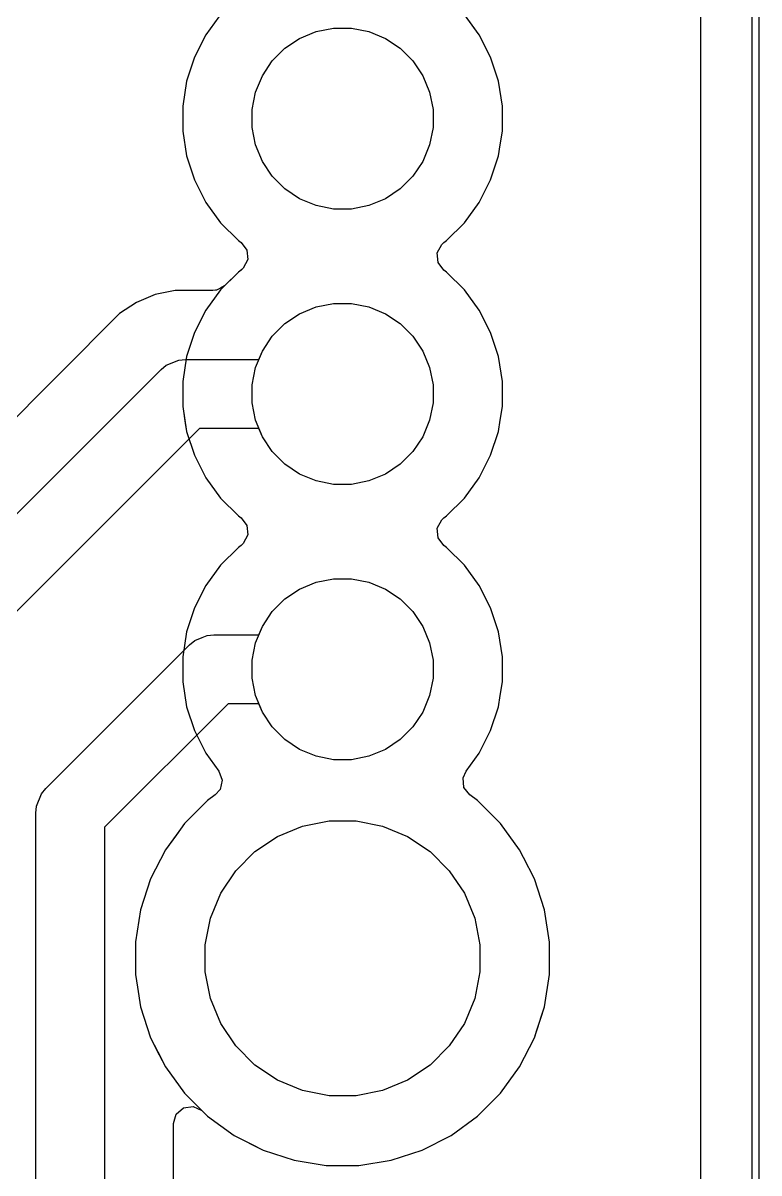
# Model space of a CAD drawing. Header units: inches. Extents: x 6.55 to 9.8, y -8.74 to -3.15.
# Drawn here: x 9.5937 to 9.8041, y -7.522 to -7.1931 of the extents above; entities that cross this region are included whole.
import ezdxf

# ---------------------------------------------------------------- set-up
doc = ezdxf.new("R2010")
doc.units = ezdxf.units.IN
doc.header["$MEASUREMENT"] = 0
doc.layers.add('Edge.Cuts', color=254, linetype='CONTINUOUS', true_color=0xd0d2cd)

msp = doc.modelspace()

# ---------------------------------------------------------------- linework, layer by layer
at = {"layer": 'Edge.Cuts', "linetype": 'CONTINUOUS'}
for p, q in [((9.80217, -8.73917), (9.80217, -3.15059)), ((9.80413, -3.14961), (9.80413, -8.74016)), ((9.78738, -3.17026), (9.78738, -8.71951)), ((9.78738, -3.17026), (9.78738, -8.71951)), ((9.78738, -3.17026), (9.78738, -8.71951)), ((9.78738, -3.17026), (9.78738, -8.71951)), ((9.64971, -7.19134), (9.64595, -7.19652)), ((9.64971, -7.19134), (9.64595, -7.19652)), ((9.64971, -7.19134), (9.64595, -7.19652)), ((9.64971, -7.19134), (9.64595, -7.19652)), ((9.72413, -7.19652), (9.72037, -7.19134)), ((9.72413, -7.19652), (9.72037, -7.19134)), ((9.72413, -7.19652), (9.72037, -7.19134)), ((9.72413, -7.19652), (9.72061, -7.19168)), ((9.67278, -7.19754), (9.67749, -7.19559)), ((9.67278, -7.19754), (9.67749, -7.19559)), ((9.67278, -7.19754), (9.67749, -7.19559)), ((9.67278, -7.19754), (9.67749, -7.19559)), ((9.67749, -7.19559), (9.68249, -7.1946)), ((9.67749, -7.19559), (9.68249, -7.1946)), ((9.67749, -7.19559), (9.68249, -7.1946)), ((9.67749, -7.19559), (9.68249, -7.1946)), ((9.68249, -7.1946), (9.68759, -7.1946)), ((9.68249, -7.1946), (9.68759, -7.1946)), ((9.68249, -7.1946), (9.68759, -7.1946)), ((9.68249, -7.1946), (9.68759, -7.1946)), ((9.68759, -7.1946), (9.69259, -7.19559)), ((9.68759, -7.1946), (9.69259, -7.19559)), ((9.68759, -7.1946), (9.69259, -7.19559)), ((9.68759, -7.1946), (9.69259, -7.19559)), ((9.69259, -7.19559), (9.6973, -7.19754)), ((9.69259, -7.19559), (9.6973, -7.19754)), ((9.69259, -7.19559), (9.6973, -7.19754)), ((9.69259, -7.19559), (9.6973, -7.19754)), ((9.64595, -7.19652), (9.64268, -7.20293)), ((9.64595, -7.19652), (9.64268, -7.20293)), ((9.64595, -7.19652), (9.64268, -7.20293)), ((9.64595, -7.19652), (9.64268, -7.20293)), ((9.66855, -7.20037), (9.67278, -7.19754)), ((9.66855, -7.20037), (9.67278, -7.19754)), ((9.66855, -7.20037), (9.67278, -7.19754)), ((9.66855, -7.20037), (9.67278, -7.19754)), ((9.6973, -7.19754), (9.70153, -7.20037)), ((9.6973, -7.19754), (9.70153, -7.20037)), ((9.6973, -7.19754), (9.70153, -7.20037)), ((9.6973, -7.19754), (9.70153, -7.20037)), ((9.7274, -7.20293), (9.72413, -7.19652)), ((9.7274, -7.20293), (9.72413, -7.19652)), ((9.7274, -7.20293), (9.72413, -7.19652)), ((9.7274, -7.20293), (9.72413, -7.19652)), ((9.66494, -7.20398), (9.66855, -7.20037)), ((9.66494, -7.20398), (9.66855, -7.20037)), ((9.66494, -7.20398), (9.66855, -7.20037)), ((9.66494, -7.20398), (9.66855, -7.20037)), ((9.70153, -7.20037), (9.70514, -7.20398)), ((9.70153, -7.20037), (9.70514, -7.20398)), ((9.70153, -7.20037), (9.70514, -7.20398)), ((9.70153, -7.20037), (9.70514, -7.20398)), ((9.64268, -7.20293), (9.64046, -7.20977)), ((9.64268, -7.20293), (9.64046, -7.20977)), ((9.64268, -7.20293), (9.64046, -7.20977)), ((9.64268, -7.20293), (9.64046, -7.20977)), ((9.66211, -7.20822), (9.66494, -7.20398)), ((9.66211, -7.20822), (9.66494, -7.20398)), ((9.66211, -7.20822), (9.66494, -7.20398)), ((9.66211, -7.20822), (9.66494, -7.20398)), ((9.70514, -7.20398), (9.70797, -7.20822)), ((9.70514, -7.20398), (9.70797, -7.20822)), ((9.70514, -7.20398), (9.70797, -7.20822)), ((9.70514, -7.20398), (9.70797, -7.20822)), ((9.72962, -7.20977), (9.7274, -7.20293)), ((9.72962, -7.20977), (9.7274, -7.20293)), ((9.72962, -7.20977), (9.7274, -7.20293)), ((9.72962, -7.20977), (9.7274, -7.20293)), ((9.66016, -7.21293), (9.66211, -7.20822)), ((9.66016, -7.21293), (9.66211, -7.20822)), ((9.66016, -7.21293), (9.66211, -7.20822)), ((9.66016, -7.21293), (9.66211, -7.20822)), ((9.70797, -7.20822), (9.70992, -7.21293)), ((9.70797, -7.20822), (9.70992, -7.21293)), ((9.70797, -7.20822), (9.70992, -7.21293)), ((9.70797, -7.20822), (9.70992, -7.21293)), ((9.64046, -7.20977), (9.63933, -7.21688)), ((9.64046, -7.20977), (9.63933, -7.21688)), ((9.64046, -7.20977), (9.63933, -7.21688)), ((9.64046, -7.20977), (9.63933, -7.21688)), ((9.73074, -7.21688), (9.72962, -7.20977)), ((9.72962, -7.20977), (9.72962, -7.20977)), ((9.73074, -7.21688), (9.72962, -7.20977)), ((9.72962, -7.20977), (9.72962, -7.20977)), ((9.73074, -7.21688), (9.72962, -7.20977)), ((9.72962, -7.20977), (9.72962, -7.20977)), ((9.73074, -7.21688), (9.72962, -7.20977)), ((9.72962, -7.20977), (9.72962, -7.20977)), ((9.65916, -7.21792), (9.66016, -7.21293)), ((9.65916, -7.21792), (9.66016, -7.21293)), ((9.65916, -7.21792), (9.66016, -7.21293)), ((9.65916, -7.21792), (9.66016, -7.21293)), ((9.70992, -7.21293), (9.71091, -7.21792)), ((9.70992, -7.21293), (9.71091, -7.21792)), ((9.70992, -7.21293), (9.71091, -7.21792)), ((9.70992, -7.21293), (9.71091, -7.21792)), ((9.63933, -7.21688), (9.63933, -7.22407)), ((9.63933, -7.21688), (9.63933, -7.22407)), ((9.63933, -7.21688), (9.63933, -7.22407)), ((9.63933, -7.21688), (9.63933, -7.22407)), ((9.65916, -7.22302), (9.65916, -7.21792)), ((9.65916, -7.22302), (9.65916, -7.21792)), ((9.65916, -7.22302), (9.65916, -7.21792)), ((9.65916, -7.22302), (9.65916, -7.21792)), ((9.71091, -7.21792), (9.71091, -7.22302)), ((9.71091, -7.21792), (9.71091, -7.22302)), ((9.71091, -7.21792), (9.71091, -7.22302)), ((9.71091, -7.21792), (9.71091, -7.22302)), ((9.73074, -7.22407), (9.73074, -7.21688)), ((9.73074, -7.22407), (9.73074, -7.21688)), ((9.73074, -7.22407), (9.73074, -7.21688)), ((9.73074, -7.22407), (9.73074, -7.21688)), ((9.63933, -7.22407), (9.64046, -7.23117)), ((9.63933, -7.22407), (9.64046, -7.23117)), ((9.63933, -7.22407), (9.64046, -7.23117)), ((9.63933, -7.22407), (9.64046, -7.23117)), ((9.66016, -7.22802), (9.65916, -7.22302)), ((9.66016, -7.22802), (9.65916, -7.22302)), ((9.66016, -7.22802), (9.65916, -7.22302)), ((9.66016, -7.22802), (9.65916, -7.22302)), ((9.71091, -7.22302), (9.70992, -7.22802)), ((9.71091, -7.22302), (9.70992, -7.22802)), ((9.71091, -7.22302), (9.70992, -7.22802)), ((9.71091, -7.22302), (9.70992, -7.22802)), ((9.73012, -7.22802), (9.73074, -7.22407)), ((9.73012, -7.22802), (9.73074, -7.22407)), ((9.73012, -7.22802), (9.73074, -7.22407)), ((9.73012, -7.22802), (9.73074, -7.22407)), ((9.66211, -7.23273), (9.66016, -7.22802)), ((9.66211, -7.23273), (9.66016, -7.22802)), ((9.66211, -7.23273), (9.66016, -7.22802)), ((9.66211, -7.23273), (9.66016, -7.22802)), ((9.70992, -7.22802), (9.70797, -7.23273)), ((9.70992, -7.22802), (9.70797, -7.23273)), ((9.70992, -7.22802), (9.70797, -7.23273)), ((9.70992, -7.22802), (9.70797, -7.23273)), ((9.72962, -7.23117), (9.73012, -7.22802)), ((9.72962, -7.23117), (9.73012, -7.22802)), ((9.72962, -7.23117), (9.73012, -7.22802)), ((9.72962, -7.23117), (9.73012, -7.22802)), ((9.64046, -7.23117), (9.64046, -7.23117)), ((9.64046, -7.23117), (9.64268, -7.23802)), ((9.64046, -7.23117), (9.64046, -7.23117)), ((9.64046, -7.23117), (9.64268, -7.23802)), ((9.64046, -7.23117), (9.64046, -7.23117)), ((9.64046, -7.23117), (9.64268, -7.23802)), ((9.64046, -7.23117), (9.64046, -7.23117)), ((9.64046, -7.23117), (9.64268, -7.23802)), ((9.7274, -7.23802), (9.72962, -7.23117)), ((9.7274, -7.23802), (9.72962, -7.23117)), ((9.7274, -7.23802), (9.72962, -7.23117)), ((9.7274, -7.23802), (9.72962, -7.23117)), ((9.66494, -7.23697), (9.66211, -7.23273)), ((9.66494, -7.23697), (9.66211, -7.23273)), ((9.66494, -7.23697), (9.66211, -7.23273)), ((9.66494, -7.23697), (9.66211, -7.23273)), ((9.70797, -7.23273), (9.70514, -7.23697)), ((9.70797, -7.23273), (9.70514, -7.23697)), ((9.70797, -7.23273), (9.70514, -7.23697)), ((9.70797, -7.23273), (9.70514, -7.23697)), ((9.64268, -7.23802), (9.64595, -7.24443)), ((9.64268, -7.23802), (9.64595, -7.24443)), ((9.64268, -7.23802), (9.64595, -7.24443)), ((9.64268, -7.23802), (9.64595, -7.24443)), ((9.66855, -7.24057), (9.66494, -7.23697)), ((9.66855, -7.24057), (9.66494, -7.23697)), ((9.66855, -7.24057), (9.66494, -7.23697)), ((9.66855, -7.24057), (9.66494, -7.23697)), ((9.70514, -7.23697), (9.70153, -7.24057)), ((9.70514, -7.23697), (9.70153, -7.24057)), ((9.70514, -7.23697), (9.70153, -7.24057)), ((9.70514, -7.23697), (9.70153, -7.24057)), ((9.72413, -7.24443), (9.7274, -7.23802)), ((9.72413, -7.24443), (9.7274, -7.23802)), ((9.72413, -7.24443), (9.7274, -7.23802)), ((9.72413, -7.24443), (9.7274, -7.23802)), ((9.67278, -7.2434), (9.66855, -7.24057)), ((9.67278, -7.2434), (9.66855, -7.24057)), ((9.67278, -7.2434), (9.66855, -7.24057)), ((9.67278, -7.2434), (9.66855, -7.24057)), ((9.70153, -7.24057), (9.6973, -7.2434)), ((9.70153, -7.24057), (9.6973, -7.2434)), ((9.70153, -7.24057), (9.6973, -7.2434)), ((9.70153, -7.24057), (9.6973, -7.2434)), ((9.64595, -7.24443), (9.65018, -7.25025)), ((9.64595, -7.24443), (9.65018, -7.25025)), ((9.64595, -7.24443), (9.65018, -7.25025)), ((9.64595, -7.24443), (9.65018, -7.25025)), ((9.67749, -7.24535), (9.67278, -7.2434)), ((9.67749, -7.24535), (9.67278, -7.2434)), ((9.67749, -7.24535), (9.67278, -7.2434)), ((9.67749, -7.24535), (9.67278, -7.2434)), ((9.6973, -7.2434), (9.69259, -7.24535)), ((9.6973, -7.2434), (9.69259, -7.24535)), ((9.6973, -7.2434), (9.69259, -7.24535)), ((9.6973, -7.2434), (9.69259, -7.24535)), ((9.7199, -7.25025), (9.72413, -7.24443)), ((9.7199, -7.25025), (9.72413, -7.24443)), ((9.7199, -7.25025), (9.72413, -7.24443)), ((9.7199, -7.25025), (9.72413, -7.24443)), ((9.68249, -7.24635), (9.67749, -7.24535)), ((9.68249, -7.24635), (9.67749, -7.24535)), ((9.68249, -7.24635), (9.67749, -7.24535)), ((9.68249, -7.24635), (9.67749, -7.24535)), ((9.68759, -7.24635), (9.68249, -7.24635)), ((9.68759, -7.24635), (9.68249, -7.24635)), ((9.68759, -7.24635), (9.68249, -7.24635)), ((9.68759, -7.24635), (9.68249, -7.24635)), ((9.69259, -7.24535), (9.68759, -7.24635)), ((9.69259, -7.24535), (9.68759, -7.24635)), ((9.69259, -7.24535), (9.68759, -7.24635)), ((9.69259, -7.24535), (9.68759, -7.24635)), ((9.65018, -7.25025), (9.65526, -7.25533)), ((9.65018, -7.25025), (9.65526, -7.25533)), ((9.65018, -7.25025), (9.65526, -7.25533)), ((9.65018, -7.25025), (9.65526, -7.25533)), ((9.71481, -7.25533), (9.7199, -7.25025)), ((9.71481, -7.25533), (9.7199, -7.25025)), ((9.71481, -7.25533), (9.7199, -7.25025)), ((9.71481, -7.25533), (9.7199, -7.25025)), ((9.65526, -7.25533), (9.65603, -7.25589)), ((9.65526, -7.25533), (9.65603, -7.25589)), ((9.65526, -7.25533), (9.65603, -7.25589)), ((9.65526, -7.25533), (9.65603, -7.25589)), ((9.65603, -7.25589), (9.65771, -7.25807)), ((9.65603, -7.25589), (9.65771, -7.25807)), ((9.65603, -7.25589), (9.65771, -7.25807)), ((9.65603, -7.25589), (9.65771, -7.25807)), ((9.65771, -7.25807), (9.65795, -7.26081)), ((9.65771, -7.25807), (9.65795, -7.26081)), ((9.65771, -7.25807), (9.65795, -7.26081)), ((9.65771, -7.25807), (9.65795, -7.26081)), ((9.71213, -7.25887), (9.71341, -7.25644)), ((9.71213, -7.25887), (9.71341, -7.25644)), ((9.71213, -7.25887), (9.71341, -7.25644)), ((9.71213, -7.25887), (9.71341, -7.25644)), ((9.71341, -7.25644), (9.71404, -7.25589)), ((9.71341, -7.25644), (9.71404, -7.25589)), ((9.71341, -7.25644), (9.71404, -7.25589)), ((9.71341, -7.25644), (9.71404, -7.25589)), ((9.71404, -7.25589), (9.71481, -7.25533)), ((9.71404, -7.25589), (9.71481, -7.25533)), ((9.71404, -7.25589), (9.71481, -7.25533)), ((9.71404, -7.25589), (9.71481, -7.25533)), ((9.65795, -7.26081), (9.65667, -7.26324)), ((9.65795, -7.26081), (9.65667, -7.26324)), ((9.65795, -7.26081), (9.65667, -7.26324)), ((9.65795, -7.26081), (9.65667, -7.26324)), ((9.71236, -7.26161), (9.71213, -7.25887)), ((9.71236, -7.26161), (9.71213, -7.25887)), ((9.71236, -7.26161), (9.71213, -7.25887)), ((9.71236, -7.26161), (9.71213, -7.25887)), ((9.65526, -7.26435), (9.65018, -7.26944)), ((9.65526, -7.26435), (9.65018, -7.26944)), ((9.65526, -7.26435), (9.65018, -7.26944)), ((9.65526, -7.26435), (9.65133, -7.26829)), ((9.65629, -7.26361), (9.65526, -7.26435)), ((9.65603, -7.26379), (9.65526, -7.26435)), ((9.65603, -7.26379), (9.65526, -7.26435)), ((9.65603, -7.26379), (9.65526, -7.26435)), ((9.65667, -7.26324), (9.65603, -7.26379)), ((9.65667, -7.26324), (9.65603, -7.26379)), ((9.65667, -7.26324), (9.65603, -7.26379)), ((9.65652, -7.26339), (9.65629, -7.26361)), ((9.65667, -7.26324), (9.65652, -7.26339)), ((9.71404, -7.26379), (9.71236, -7.26161)), ((9.71404, -7.26379), (9.71236, -7.26161)), ((9.71404, -7.26379), (9.71236, -7.26161)), ((9.71404, -7.26379), (9.71236, -7.26161)), ((9.71481, -7.26435), (9.71404, -7.26379)), ((9.71481, -7.26435), (9.71404, -7.26379)), ((9.71481, -7.26435), (9.71404, -7.26379)), ((9.71481, -7.26435), (9.71404, -7.26379)), ((9.7199, -7.26944), (9.71481, -7.26435)), ((9.7199, -7.26944), (9.71481, -7.26435)), ((9.7199, -7.26944), (9.71481, -7.26435)), ((9.7199, -7.26944), (9.71481, -7.26435)), ((9.63149, -7.2708), (9.62611, -7.27303)), ((9.6372, -7.26967), (9.63149, -7.2708)), ((9.63149, -7.2708), (9.63149, -7.2708)), ((9.64793, -7.26967), (9.6372, -7.26967)), ((9.65018, -7.26944), (9.64595, -7.27526)), ((9.65018, -7.26944), (9.64595, -7.27526)), ((9.65018, -7.26944), (9.64595, -7.27526)), ((9.64876, -7.26958), (9.64793, -7.26967)), ((9.64883, -7.26958), (9.64876, -7.26958)), ((9.64886, -7.26957), (9.64883, -7.26958)), ((9.64897, -7.26955), (9.64886, -7.26957)), ((9.65011, -7.26893), (9.64897, -7.26955)), ((9.65128, -7.26833), (9.65011, -7.26893)), ((9.65133, -7.26829), (9.65128, -7.26833)), ((9.72413, -7.27526), (9.7199, -7.26944)), ((9.72413, -7.27526), (9.7199, -7.26944)), ((9.72413, -7.27526), (9.7199, -7.26944)), ((9.72413, -7.27526), (9.7199, -7.26944)), ((9.62611, -7.27303), (9.62127, -7.27626)), ((9.62611, -7.27303), (9.62611, -7.27303)), ((9.67278, -7.27628), (9.67749, -7.27433)), ((9.67278, -7.27628), (9.67749, -7.27433)), ((9.67278, -7.27628), (9.67749, -7.27433)), ((9.67278, -7.27628), (9.67749, -7.27433)), ((9.67749, -7.27433), (9.68249, -7.27334)), ((9.67749, -7.27433), (9.68249, -7.27334)), ((9.67749, -7.27433), (9.68249, -7.27334)), ((9.67749, -7.27433), (9.68249, -7.27334)), ((9.68249, -7.27334), (9.68759, -7.27334)), ((9.68249, -7.27334), (9.68759, -7.27334)), ((9.68249, -7.27334), (9.68759, -7.27334)), ((9.68249, -7.27334), (9.68759, -7.27334)), ((9.68759, -7.27334), (9.69259, -7.27433)), ((9.68759, -7.27334), (9.69259, -7.27433)), ((9.68759, -7.27334), (9.69259, -7.27433)), ((9.68759, -7.27334), (9.69259, -7.27433)), ((9.69259, -7.27433), (9.6973, -7.27628)), ((9.69259, -7.27433), (9.6973, -7.27628)), ((9.69259, -7.27433), (9.6973, -7.27628)), ((9.69259, -7.27433), (9.6973, -7.27628)), ((9.62127, -7.27626), (9.11355, -7.78398)), ((9.62127, -7.27626), (9.62127, -7.27626)), ((9.64595, -7.27526), (9.64268, -7.28167)), ((9.64595, -7.27526), (9.64268, -7.28167)), ((9.64595, -7.27526), (9.64268, -7.28167)), ((9.66855, -7.27911), (9.67278, -7.27628)), ((9.66855, -7.27911), (9.67278, -7.27628)), ((9.66855, -7.27911), (9.67278, -7.27628)), ((9.66855, -7.27911), (9.67278, -7.27628)), ((9.6973, -7.27628), (9.70153, -7.27911)), ((9.6973, -7.27628), (9.70153, -7.27911)), ((9.6973, -7.27628), (9.70153, -7.27911)), ((9.6973, -7.27628), (9.70153, -7.27911)), ((9.7274, -7.28167), (9.72413, -7.27526)), ((9.7274, -7.28167), (9.72413, -7.27526)), ((9.7274, -7.28167), (9.72413, -7.27526)), ((9.7274, -7.28167), (9.72413, -7.27526)), ((9.66494, -7.28272), (9.66855, -7.27911)), ((9.66494, -7.28272), (9.66855, -7.27911)), ((9.66494, -7.28272), (9.66855, -7.27911)), ((9.66494, -7.28272), (9.66855, -7.27911)), ((9.70153, -7.27911), (9.70514, -7.28272)), ((9.70153, -7.27911), (9.70514, -7.28272)), ((9.70153, -7.27911), (9.70514, -7.28272)), ((9.70153, -7.27911), (9.70514, -7.28272)), ((9.64268, -7.28167), (9.64046, -7.28851)), ((9.64268, -7.28167), (9.64046, -7.28851)), ((9.64268, -7.28167), (9.64046, -7.28851)), ((9.66211, -7.28696), (9.66494, -7.28272)), ((9.66211, -7.28696), (9.66494, -7.28272)), ((9.66211, -7.28696), (9.66494, -7.28272)), ((9.66211, -7.28696), (9.66494, -7.28272)), ((9.70514, -7.28272), (9.70797, -7.28696)), ((9.70514, -7.28272), (9.70797, -7.28696)), ((9.70514, -7.28272), (9.70797, -7.28696)), ((9.70514, -7.28272), (9.70797, -7.28696)), ((9.72962, -7.28851), (9.7274, -7.28167)), ((9.72962, -7.28851), (9.7274, -7.28167)), ((9.72962, -7.28851), (9.7274, -7.28167)), ((9.72962, -7.28851), (9.7274, -7.28167)), ((9.66016, -7.29167), (9.66211, -7.28696)), ((9.66016, -7.29167), (9.66211, -7.28696)), ((9.66016, -7.29167), (9.66211, -7.28696)), ((9.66111, -7.28937), (9.66211, -7.28696)), ((9.70797, -7.28696), (9.70992, -7.29167)), ((9.70797, -7.28696), (9.70992, -7.29167)), ((9.70797, -7.28696), (9.70992, -7.29167)), ((9.70797, -7.28696), (9.70992, -7.29167)), ((9.63315, -7.29225), (9.63464, -7.29103)), ((9.63464, -7.29103), (9.63819, -7.28956)), ((9.63464, -7.29103), (9.63464, -7.29103)), ((9.63819, -7.28956), (9.64011, -7.28937)), ((9.64046, -7.28851), (9.63933, -7.29562)), ((9.64046, -7.28851), (9.63933, -7.29562)), ((9.64046, -7.28851), (9.63933, -7.29562)), ((9.64011, -7.28937), (9.66111, -7.28937)), ((9.73074, -7.29562), (9.72962, -7.28851)), ((9.72962, -7.28851), (9.72962, -7.28851)), ((9.73074, -7.29562), (9.72962, -7.28851)), ((9.72962, -7.28851), (9.72962, -7.28851)), ((9.73074, -7.29562), (9.72962, -7.28851)), ((9.72962, -7.28851), (9.72962, -7.28851)), ((9.73074, -7.29562), (9.72962, -7.28851)), ((9.72962, -7.28851), (9.72962, -7.28851)), ((9.12028, -7.80512), (9.63315, -7.29225)), ((9.65916, -7.29666), (9.66016, -7.29167)), ((9.65916, -7.29666), (9.66016, -7.29167)), ((9.65916, -7.29666), (9.66016, -7.29167)), ((9.70992, -7.29167), (9.71091, -7.29666)), ((9.70992, -7.29167), (9.71091, -7.29666)), ((9.70992, -7.29167), (9.71091, -7.29666)), ((9.70992, -7.29167), (9.71091, -7.29666)), ((9.63933, -7.29562), (9.63933, -7.30281)), ((9.63933, -7.29562), (9.63933, -7.30281)), ((9.63933, -7.29562), (9.63933, -7.30281)), ((9.65916, -7.30176), (9.65916, -7.29666)), ((9.65916, -7.30176), (9.65916, -7.29666)), ((9.65916, -7.30176), (9.65916, -7.29666)), ((9.71091, -7.29666), (9.71091, -7.30176)), ((9.71091, -7.29666), (9.71091, -7.30176)), ((9.71091, -7.29666), (9.71091, -7.30176)), ((9.71091, -7.29666), (9.71091, -7.30176)), ((9.73074, -7.30281), (9.73074, -7.29562)), ((9.73074, -7.30281), (9.73074, -7.29562)), ((9.73074, -7.30281), (9.73074, -7.29562)), ((9.73074, -7.30281), (9.73074, -7.29562)), ((9.63933, -7.30281), (9.64008, -7.30754)), ((9.63933, -7.30281), (9.64046, -7.30992)), ((9.63933, -7.30281), (9.64046, -7.30992)), ((9.66016, -7.30676), (9.65916, -7.30176)), ((9.66016, -7.30676), (9.65916, -7.30176)), ((9.66016, -7.30676), (9.65916, -7.30176)), ((9.71091, -7.30176), (9.70992, -7.30676)), ((9.71091, -7.30176), (9.70992, -7.30676)), ((9.71091, -7.30176), (9.70992, -7.30676)), ((9.71091, -7.30176), (9.70992, -7.30676)), ((9.73012, -7.30676), (9.73074, -7.30281)), ((9.73012, -7.30676), (9.73074, -7.30281)), ((9.73012, -7.30676), (9.73074, -7.30281)), ((9.73012, -7.30676), (9.73074, -7.30281)), ((9.66211, -7.31147), (9.66016, -7.30676)), ((9.66211, -7.31147), (9.66016, -7.30676)), ((9.66211, -7.31147), (9.66016, -7.30676)), ((9.70992, -7.30676), (9.70797, -7.31147)), ((9.70992, -7.30676), (9.70797, -7.31147)), ((9.70992, -7.30676), (9.70797, -7.31147)), ((9.70992, -7.30676), (9.70797, -7.31147)), ((9.72962, -7.30992), (9.73012, -7.30676)), ((9.72962, -7.30992), (9.73012, -7.30676)), ((9.72962, -7.30992), (9.73012, -7.30676)), ((9.72962, -7.30992), (9.73012, -7.30676)), ((9.64418, -7.30906), (9.13132, -7.82192)), ((9.64008, -7.30754), (9.64046, -7.30992)), ((9.64046, -7.30992), (9.64268, -7.31676)), ((9.64046, -7.30992), (9.64046, -7.30992)), ((9.64046, -7.30992), (9.64268, -7.31676)), ((9.64046, -7.30992), (9.64046, -7.30992)), ((9.64046, -7.30992), (9.64268, -7.31676)), ((9.66111, -7.30906), (9.64418, -7.30906)), ((9.66211, -7.31147), (9.66111, -7.30906)), ((9.7274, -7.31676), (9.72962, -7.30992)), ((9.7274, -7.31676), (9.72962, -7.30992)), ((9.7274, -7.31676), (9.72962, -7.30992)), ((9.7274, -7.31676), (9.72962, -7.30992)), ((9.66494, -7.31571), (9.66211, -7.31147)), ((9.66494, -7.31571), (9.66211, -7.31147)), ((9.66494, -7.31571), (9.66211, -7.31147)), ((9.66494, -7.31571), (9.66211, -7.31147)), ((9.70797, -7.31147), (9.70514, -7.31571)), ((9.70797, -7.31147), (9.70514, -7.31571)), ((9.70797, -7.31147), (9.70514, -7.31571)), ((9.70797, -7.31147), (9.70514, -7.31571)), ((9.64268, -7.31676), (9.64595, -7.32317)), ((9.64268, -7.31676), (9.64595, -7.32317)), ((9.64268, -7.31676), (9.64595, -7.32317)), ((9.66855, -7.31931), (9.66494, -7.31571)), ((9.66855, -7.31931), (9.66494, -7.31571)), ((9.66855, -7.31931), (9.66494, -7.31571)), ((9.66855, -7.31931), (9.66494, -7.31571)), ((9.70514, -7.31571), (9.70153, -7.31931)), ((9.70514, -7.31571), (9.70153, -7.31931)), ((9.70514, -7.31571), (9.70153, -7.31931)), ((9.70514, -7.31571), (9.70153, -7.31931)), ((9.72413, -7.32317), (9.7274, -7.31676)), ((9.72413, -7.32317), (9.7274, -7.31676)), ((9.72413, -7.32317), (9.7274, -7.31676)), ((9.72413, -7.32317), (9.7274, -7.31676)), ((9.67278, -7.32214), (9.66855, -7.31931)), ((9.67278, -7.32214), (9.66855, -7.31931)), ((9.67278, -7.32214), (9.66855, -7.31931)), ((9.67278, -7.32214), (9.66855, -7.31931)), ((9.70153, -7.31931), (9.6973, -7.32214)), ((9.70153, -7.31931), (9.6973, -7.32214)), ((9.70153, -7.31931), (9.6973, -7.32214)), ((9.70153, -7.31931), (9.6973, -7.32214)), ((9.64595, -7.32317), (9.65018, -7.32899)), ((9.64595, -7.32317), (9.65018, -7.32899)), ((9.64595, -7.32317), (9.65018, -7.32899)), ((9.67749, -7.32409), (9.67278, -7.32214)), ((9.67749, -7.32409), (9.67278, -7.32214)), ((9.67749, -7.32409), (9.67278, -7.32214)), ((9.67749, -7.32409), (9.67278, -7.32214)), ((9.6973, -7.32214), (9.69259, -7.32409)), ((9.6973, -7.32214), (9.69259, -7.32409)), ((9.6973, -7.32214), (9.69259, -7.32409)), ((9.6973, -7.32214), (9.69259, -7.32409)), ((9.7199, -7.32899), (9.72413, -7.32317)), ((9.7199, -7.32899), (9.72413, -7.32317)), ((9.7199, -7.32899), (9.72413, -7.32317)), ((9.7199, -7.32899), (9.72413, -7.32317)), ((9.68249, -7.32509), (9.67749, -7.32409)), ((9.68249, -7.32509), (9.67749, -7.32409)), ((9.68249, -7.32509), (9.67749, -7.32409)), ((9.68249, -7.32509), (9.67749, -7.32409)), ((9.68759, -7.32509), (9.68249, -7.32509)), ((9.68759, -7.32509), (9.68249, -7.32509)), ((9.68759, -7.32509), (9.68249, -7.32509)), ((9.68759, -7.32509), (9.68249, -7.32509)), ((9.69259, -7.32409), (9.68759, -7.32509)), ((9.69259, -7.32409), (9.68759, -7.32509)), ((9.69259, -7.32409), (9.68759, -7.32509)), ((9.69259, -7.32409), (9.68759, -7.32509)), ((9.65018, -7.32899), (9.65526, -7.33407)), ((9.65018, -7.32899), (9.65526, -7.33407)), ((9.65018, -7.32899), (9.65526, -7.33407)), ((9.71481, -7.33407), (9.7199, -7.32899)), ((9.71481, -7.33407), (9.7199, -7.32899)), ((9.71481, -7.33407), (9.7199, -7.32899)), ((9.71481, -7.33407), (9.7199, -7.32899)), ((9.65526, -7.33407), (9.65526, -7.33407)), ((9.65526, -7.33407), (9.65603, -7.33463)), ((9.65526, -7.33407), (9.65526, -7.33407)), ((9.65526, -7.33407), (9.65603, -7.33463)), ((9.65526, -7.33407), (9.65526, -7.33407)), ((9.65526, -7.33407), (9.65603, -7.33463)), ((9.65603, -7.33463), (9.65771, -7.33681)), ((9.65603, -7.33463), (9.65771, -7.33681)), ((9.65603, -7.33463), (9.65771, -7.33681)), ((9.65771, -7.33681), (9.65795, -7.33955)), ((9.65771, -7.33681), (9.65795, -7.33955)), ((9.65771, -7.33681), (9.65795, -7.33955)), ((9.71213, -7.33761), (9.71341, -7.33518)), ((9.71213, -7.33761), (9.71341, -7.33518)), ((9.71213, -7.33761), (9.71341, -7.33518)), ((9.71213, -7.33761), (9.71341, -7.33518)), ((9.71341, -7.33518), (9.71404, -7.33463)), ((9.71341, -7.33518), (9.71404, -7.33463)), ((9.71341, -7.33518), (9.71404, -7.33463)), ((9.71341, -7.33518), (9.71404, -7.33463)), ((9.71404, -7.33463), (9.71481, -7.33407)), ((9.71404, -7.33463), (9.71481, -7.33407)), ((9.71404, -7.33463), (9.71481, -7.33407)), ((9.71404, -7.33463), (9.71481, -7.33407)), ((9.65795, -7.33955), (9.65667, -7.34199)), ((9.65795, -7.33955), (9.65667, -7.34199)), ((9.65795, -7.33955), (9.65667, -7.34199)), ((9.71236, -7.34035), (9.71213, -7.33761)), ((9.71236, -7.34035), (9.71213, -7.33761)), ((9.71236, -7.34035), (9.71213, -7.33761)), ((9.71236, -7.34035), (9.71213, -7.33761)), ((9.71404, -7.34253), (9.71236, -7.34035)), ((9.71404, -7.34253), (9.71236, -7.34035)), ((9.71404, -7.34253), (9.71236, -7.34035)), ((9.71404, -7.34253), (9.71236, -7.34035)), ((9.65526, -7.34309), (9.65018, -7.34818)), ((9.65526, -7.34309), (9.65018, -7.34818)), ((9.65526, -7.34309), (9.65018, -7.34818)), ((9.65603, -7.34253), (9.65526, -7.34309)), ((9.65603, -7.34253), (9.65526, -7.34309)), ((9.65603, -7.34253), (9.65526, -7.34309)), ((9.65526, -7.34309), (9.65526, -7.34309)), ((9.65526, -7.34309), (9.65526, -7.34309)), ((9.65526, -7.34309), (9.65526, -7.34309)), ((9.65667, -7.34199), (9.65603, -7.34253)), ((9.65667, -7.34199), (9.65603, -7.34253)), ((9.65667, -7.34199), (9.65603, -7.34253)), ((9.71481, -7.34309), (9.71404, -7.34253)), ((9.71481, -7.34309), (9.71404, -7.34253)), ((9.71481, -7.34309), (9.71404, -7.34253)), ((9.71481, -7.34309), (9.71404, -7.34253)), ((9.7199, -7.34818), (9.71481, -7.34309)), ((9.7199, -7.34818), (9.71481, -7.34309)), ((9.7199, -7.34818), (9.71481, -7.34309)), ((9.7199, -7.34818), (9.71481, -7.34309)), ((9.65018, -7.34818), (9.64595, -7.354)), ((9.65018, -7.34818), (9.64595, -7.354)), ((9.65018, -7.34818), (9.64595, -7.354)), ((9.72413, -7.354), (9.7199, -7.34818)), ((9.72413, -7.354), (9.7199, -7.34818)), ((9.72413, -7.354), (9.7199, -7.34818)), ((9.72413, -7.354), (9.7199, -7.34818)), ((9.67278, -7.35502), (9.67749, -7.35307)), ((9.67278, -7.35502), (9.67749, -7.35307)), ((9.67278, -7.35502), (9.67749, -7.35307)), ((9.67278, -7.35502), (9.67749, -7.35307)), ((9.67749, -7.35307), (9.68249, -7.35208)), ((9.67749, -7.35307), (9.68249, -7.35208)), ((9.67749, -7.35307), (9.68249, -7.35208)), ((9.67749, -7.35307), (9.68249, -7.35208)), ((9.68249, -7.35208), (9.68759, -7.35208)), ((9.68249, -7.35208), (9.68759, -7.35208)), ((9.68249, -7.35208), (9.68759, -7.35208)), ((9.68249, -7.35208), (9.68759, -7.35208)), ((9.68759, -7.35208), (9.69259, -7.35307)), ((9.68759, -7.35208), (9.69259, -7.35307)), ((9.68759, -7.35208), (9.69259, -7.35307)), ((9.68759, -7.35208), (9.69259, -7.35307)), ((9.69259, -7.35307), (9.6973, -7.35502)), ((9.69259, -7.35307), (9.6973, -7.35502)), ((9.69259, -7.35307), (9.6973, -7.35502)), ((9.69259, -7.35307), (9.6973, -7.35502)), ((9.64595, -7.354), (9.64268, -7.36041)), ((9.64595, -7.354), (9.64268, -7.36041)), ((9.64595, -7.354), (9.64268, -7.36041)), ((9.66855, -7.35785), (9.67278, -7.35502)), ((9.66855, -7.35785), (9.67278, -7.35502)), ((9.66855, -7.35785), (9.67278, -7.35502)), ((9.66855, -7.35785), (9.67278, -7.35502)), ((9.6973, -7.35502), (9.70153, -7.35785)), ((9.6973, -7.35502), (9.70153, -7.35785)), ((9.6973, -7.35502), (9.70153, -7.35785)), ((9.6973, -7.35502), (9.70153, -7.35785)), ((9.7274, -7.36041), (9.72413, -7.354)), ((9.7274, -7.36041), (9.72413, -7.354)), ((9.7274, -7.36041), (9.72413, -7.354)), ((9.7274, -7.36041), (9.72413, -7.354)), ((9.66494, -7.36146), (9.66855, -7.35785)), ((9.66494, -7.36146), (9.66855, -7.35785)), ((9.66494, -7.36146), (9.66855, -7.35785)), ((9.66494, -7.36146), (9.66855, -7.35785)), ((9.70153, -7.35785), (9.70514, -7.36146)), ((9.70153, -7.35785), (9.70514, -7.36146)), ((9.70153, -7.35785), (9.70514, -7.36146)), ((9.70153, -7.35785), (9.70514, -7.36146)), ((9.64268, -7.36041), (9.64046, -7.36725)), ((9.64268, -7.36041), (9.64046, -7.36725)), ((9.64268, -7.36041), (9.64046, -7.36725)), ((9.66211, -7.3657), (9.66494, -7.36146)), ((9.66211, -7.3657), (9.66494, -7.36146)), ((9.66211, -7.3657), (9.66494, -7.36146)), ((9.66211, -7.3657), (9.66494, -7.36146)), ((9.70514, -7.36146), (9.70797, -7.3657)), ((9.70514, -7.36146), (9.70797, -7.3657)), ((9.70514, -7.36146), (9.70797, -7.3657)), ((9.70514, -7.36146), (9.70797, -7.3657)), ((9.72962, -7.36725), (9.7274, -7.36041)), ((9.72962, -7.36725), (9.7274, -7.36041)), ((9.72962, -7.36725), (9.7274, -7.36041)), ((9.72962, -7.36725), (9.7274, -7.36041)), ((9.66016, -7.37041), (9.66211, -7.3657)), ((9.66016, -7.37041), (9.66211, -7.3657)), ((9.66016, -7.37041), (9.66211, -7.3657)), ((9.66111, -7.36811), (9.66211, -7.3657)), ((9.70797, -7.3657), (9.70992, -7.37041)), ((9.70797, -7.3657), (9.70992, -7.37041)), ((9.70797, -7.3657), (9.70992, -7.37041)), ((9.70797, -7.3657), (9.70992, -7.37041)), ((9.64046, -7.36725), (9.63933, -7.37436)), ((9.64046, -7.36725), (9.63933, -7.37436)), ((9.64046, -7.36725), (9.63933, -7.37436)), ((9.64131, -7.37099), (9.6428, -7.36977)), ((9.6428, -7.36977), (9.64488, -7.36891)), ((9.64488, -7.36891), (9.64635, -7.3683)), ((9.64635, -7.3683), (9.64827, -7.36811)), ((9.64827, -7.36811), (9.66111, -7.36811)), ((9.73074, -7.37436), (9.72962, -7.36725)), ((9.72962, -7.36725), (9.72962, -7.36725)), ((9.73074, -7.37436), (9.72962, -7.36725)), ((9.72962, -7.36725), (9.72962, -7.36725)), ((9.73074, -7.37436), (9.72962, -7.36725)), ((9.72962, -7.36725), (9.72962, -7.36725)), ((9.73074, -7.37436), (9.72962, -7.36725)), ((9.72962, -7.36725), (9.72962, -7.36725)), ((9.6002, -7.4121), (9.64131, -7.37099)), ((9.65916, -7.3754), (9.66016, -7.37041)), ((9.65916, -7.3754), (9.66016, -7.37041)), ((9.65916, -7.3754), (9.66016, -7.37041)), ((9.70992, -7.37041), (9.71091, -7.3754)), ((9.70992, -7.37041), (9.71091, -7.3754)), ((9.70992, -7.37041), (9.71091, -7.3754)), ((9.70992, -7.37041), (9.71091, -7.3754)), ((9.63933, -7.37436), (9.63933, -7.38155)), ((9.63933, -7.37436), (9.63933, -7.38155)), ((9.63933, -7.37436), (9.63933, -7.38155)), ((9.65916, -7.3805), (9.65916, -7.3754)), ((9.65916, -7.3805), (9.65916, -7.3754)), ((9.65916, -7.3805), (9.65916, -7.3754)), ((9.71091, -7.3754), (9.71091, -7.3805)), ((9.71091, -7.3754), (9.71091, -7.3805)), ((9.71091, -7.3754), (9.71091, -7.3805)), ((9.71091, -7.3754), (9.71091, -7.3805)), ((9.73074, -7.38155), (9.73074, -7.37436)), ((9.73074, -7.38155), (9.73074, -7.37436)), ((9.73074, -7.38155), (9.73074, -7.37436)), ((9.73074, -7.38155), (9.73074, -7.37436)), ((9.63933, -7.38155), (9.64046, -7.38866)), ((9.63933, -7.38155), (9.64046, -7.38866)), ((9.63933, -7.38155), (9.64046, -7.38866)), ((9.66016, -7.3855), (9.65916, -7.3805)), ((9.66016, -7.3855), (9.65916, -7.3805)), ((9.66016, -7.3855), (9.65916, -7.3805)), ((9.71091, -7.3805), (9.70992, -7.3855)), ((9.71091, -7.3805), (9.70992, -7.3855)), ((9.71091, -7.3805), (9.70992, -7.3855)), ((9.71091, -7.3805), (9.70992, -7.3855)), ((9.73012, -7.3855), (9.73074, -7.38155)), ((9.73012, -7.3855), (9.73074, -7.38155)), ((9.73012, -7.3855), (9.73074, -7.38155)), ((9.73012, -7.3855), (9.73074, -7.38155)), ((9.66211, -7.39021), (9.66016, -7.3855)), ((9.66211, -7.39021), (9.66016, -7.3855)), ((9.66211, -7.39021), (9.66016, -7.3855)), ((9.70992, -7.3855), (9.70797, -7.39021)), ((9.70992, -7.3855), (9.70797, -7.39021)), ((9.70992, -7.3855), (9.70797, -7.39021)), ((9.70992, -7.3855), (9.70797, -7.39021)), ((9.72962, -7.38866), (9.73012, -7.3855)), ((9.72962, -7.38866), (9.73012, -7.3855)), ((9.72962, -7.38866), (9.73012, -7.3855)), ((9.72962, -7.38866), (9.73012, -7.3855)), ((9.65235, -7.3878), (9.61701, -7.42314)), ((9.64046, -7.38866), (9.64268, -7.3955)), ((9.64046, -7.38866), (9.64268, -7.3955)), ((9.64046, -7.38866), (9.64046, -7.38866)), ((9.64046, -7.38866), (9.64268, -7.3955)), ((9.66111, -7.3878), (9.65235, -7.3878)), ((9.66211, -7.39021), (9.66111, -7.3878)), ((9.7274, -7.3955), (9.72962, -7.38866)), ((9.7274, -7.3955), (9.72962, -7.38866)), ((9.7274, -7.3955), (9.72962, -7.38866)), ((9.7274, -7.3955), (9.72962, -7.38866)), ((9.66494, -7.39445), (9.66211, -7.39021)), ((9.66494, -7.39445), (9.66211, -7.39021)), ((9.66494, -7.39445), (9.66211, -7.39021)), ((9.66494, -7.39445), (9.66211, -7.39021)), ((9.70797, -7.39021), (9.70514, -7.39445)), ((9.70797, -7.39021), (9.70514, -7.39445)), ((9.70797, -7.39021), (9.70514, -7.39445)), ((9.70797, -7.39021), (9.70514, -7.39445)), ((9.64268, -7.3955), (9.64595, -7.40191)), ((9.64268, -7.3955), (9.64595, -7.40191)), ((9.64268, -7.3955), (9.64499, -7.40002)), ((9.66855, -7.39805), (9.66494, -7.39445)), ((9.66855, -7.39805), (9.66494, -7.39445)), ((9.66855, -7.39805), (9.66494, -7.39445)), ((9.66855, -7.39805), (9.66494, -7.39445)), ((9.70514, -7.39445), (9.70153, -7.39805)), ((9.70514, -7.39445), (9.70153, -7.39805)), ((9.70514, -7.39445), (9.70153, -7.39805)), ((9.70514, -7.39445), (9.70153, -7.39805)), ((9.72413, -7.40191), (9.7274, -7.3955)), ((9.72413, -7.40191), (9.7274, -7.3955)), ((9.72413, -7.40191), (9.7274, -7.3955)), ((9.72413, -7.40191), (9.7274, -7.3955)), ((9.67278, -7.40088), (9.66855, -7.39805)), ((9.67278, -7.40088), (9.66855, -7.39805)), ((9.67278, -7.40088), (9.66855, -7.39805)), ((9.67278, -7.40088), (9.66855, -7.39805)), ((9.70153, -7.39805), (9.6973, -7.40088)), ((9.70153, -7.39805), (9.6973, -7.40088)), ((9.70153, -7.39805), (9.6973, -7.40088)), ((9.70153, -7.39805), (9.6973, -7.40088)), ((9.64499, -7.40002), (9.64595, -7.40191)), ((9.64595, -7.40191), (9.64971, -7.40708)), ((9.64595, -7.40191), (9.64971, -7.40708)), ((9.64595, -7.40191), (9.64971, -7.40708)), ((9.67749, -7.40283), (9.67278, -7.40088)), ((9.67749, -7.40283), (9.67278, -7.40088)), ((9.67749, -7.40283), (9.67278, -7.40088)), ((9.67749, -7.40283), (9.67278, -7.40088)), ((9.68249, -7.40383), (9.67749, -7.40283)), ((9.68249, -7.40383), (9.67749, -7.40283)), ((9.68249, -7.40383), (9.67749, -7.40283)), ((9.68249, -7.40383), (9.67749, -7.40283)), ((9.69259, -7.40283), (9.68759, -7.40383)), ((9.69259, -7.40283), (9.68759, -7.40383)), ((9.69259, -7.40283), (9.68759, -7.40383)), ((9.69259, -7.40283), (9.68759, -7.40383)), ((9.6973, -7.40088), (9.69259, -7.40283)), ((9.6973, -7.40088), (9.69259, -7.40283)), ((9.6973, -7.40088), (9.69259, -7.40283)), ((9.6973, -7.40088), (9.69259, -7.40283)), ((9.72037, -7.40708), (9.72413, -7.40191)), ((9.72037, -7.40708), (9.72413, -7.40191)), ((9.72037, -7.40708), (9.72413, -7.40191)), ((9.72037, -7.40708), (9.72413, -7.40191)), ((9.68759, -7.40383), (9.68249, -7.40383)), ((9.68759, -7.40383), (9.68249, -7.40383)), ((9.68759, -7.40383), (9.68249, -7.40383)), ((9.68759, -7.40383), (9.68249, -7.40383)), ((9.64971, -7.40708), (9.65063, -7.40967)), ((9.64971, -7.40708), (9.65063, -7.40967)), ((9.64971, -7.40708), (9.65063, -7.40967)), ((9.71953, -7.40898), (9.72037, -7.40708)), ((9.71953, -7.40898), (9.72037, -7.40708)), ((9.71953, -7.40898), (9.72037, -7.40708)), ((9.71953, -7.40898), (9.72037, -7.40708)), ((9.71977, -7.41172), (9.71953, -7.40898)), ((9.71977, -7.41172), (9.71953, -7.40898)), ((9.71977, -7.41172), (9.71953, -7.40898)), ((9.71977, -7.41172), (9.71953, -7.40898)), ((9.59898, -7.41359), (9.6002, -7.4121)), ((9.65001, -7.41235), (9.64863, -7.4139)), ((9.65001, -7.41235), (9.64863, -7.4139)), ((9.65001, -7.41235), (9.64863, -7.4139)), ((9.65063, -7.40967), (9.65001, -7.41235)), ((9.65063, -7.40967), (9.65001, -7.41235)), ((9.65063, -7.40967), (9.65001, -7.41235)), ((9.72145, -7.4139), (9.71977, -7.41172)), ((9.72145, -7.4139), (9.71977, -7.41172)), ((9.72145, -7.4139), (9.71977, -7.41172)), ((9.72145, -7.4139), (9.71977, -7.41172)), ((9.59751, -7.41714), (9.59898, -7.41359)), ((9.59898, -7.41359), (9.59898, -7.41359)), ((9.64647, -7.41547), (9.63988, -7.42206)), ((9.64647, -7.41547), (9.63988, -7.42206)), ((9.64647, -7.41547), (9.63988, -7.42206)), ((9.64863, -7.4139), (9.64647, -7.41547)), ((9.64863, -7.4139), (9.64647, -7.41547)), ((9.64863, -7.4139), (9.64647, -7.41547)), ((9.64647, -7.41547), (9.64647, -7.41547)), ((9.64647, -7.41547), (9.64647, -7.41547)), ((9.64647, -7.41547), (9.64647, -7.41547)), ((9.64647, -7.41547), (9.64647, -7.41547)), ((9.64647, -7.41547), (9.64647, -7.41547)), ((9.64647, -7.41547), (9.64647, -7.41547)), ((9.72361, -7.41547), (9.72145, -7.4139)), ((9.72361, -7.41547), (9.72145, -7.4139)), ((9.72361, -7.41547), (9.72145, -7.4139)), ((9.72361, -7.41547), (9.72145, -7.4139)), ((9.7302, -7.42206), (9.72361, -7.41547)), ((9.72361, -7.41547), (9.72361, -7.41547)), ((9.72361, -7.41547), (9.72361, -7.41547)), ((9.7302, -7.42206), (9.72361, -7.41547)), ((9.72361, -7.41547), (9.72361, -7.41547)), ((9.72361, -7.41547), (9.72361, -7.41547)), ((9.7302, -7.42206), (9.72361, -7.41547)), ((9.72361, -7.41547), (9.72361, -7.41547)), ((9.72361, -7.41547), (9.72361, -7.41547)), ((9.7302, -7.42206), (9.72361, -7.41547)), ((9.72361, -7.41547), (9.72361, -7.41547)), ((9.72361, -7.41547), (9.72361, -7.41547)), ((9.59732, -7.41906), (9.59751, -7.41714)), ((9.59732, -8.21919), (9.59732, -7.41906)), ((9.63988, -7.42206), (9.63753, -7.4253)), ((9.63988, -7.42206), (9.63753, -7.4253)), ((9.63988, -7.42206), (9.63823, -7.42433)), ((9.63988, -7.42206), (9.63988, -7.42206)), ((9.63988, -7.42206), (9.63988, -7.42206)), ((9.63988, -7.42206), (9.63988, -7.42206)), ((9.63988, -7.42206), (9.63988, -7.42206)), ((9.63988, -7.42206), (9.63988, -7.42206)), ((9.63988, -7.42206), (9.63988, -7.42206)), ((9.67357, -7.42283), (9.68117, -7.42132)), ((9.67357, -7.42283), (9.68117, -7.42132)), ((9.67357, -7.42283), (9.68117, -7.42132)), ((9.67357, -7.42283), (9.68117, -7.42132)), ((9.68117, -7.42132), (9.68891, -7.42132)), ((9.68117, -7.42132), (9.68891, -7.42132)), ((9.68117, -7.42132), (9.68891, -7.42132)), ((9.68117, -7.42132), (9.68891, -7.42132)), ((9.68891, -7.42132), (9.69651, -7.42283)), ((9.68891, -7.42132), (9.69651, -7.42283)), ((9.68891, -7.42132), (9.69651, -7.42283)), ((9.68891, -7.42132), (9.69651, -7.42283)), ((9.73568, -7.4296), (9.7302, -7.42206)), ((9.73568, -7.4296), (9.7302, -7.42206)), ((9.73568, -7.4296), (9.7302, -7.42206)), ((9.73568, -7.4296), (9.7302, -7.42206)), ((9.61701, -7.42314), (9.61701, -8.22325)), ((9.63823, -7.42433), (9.6344, -7.4296)), ((9.63753, -7.4253), (9.6344, -7.4296)), ((9.63753, -7.4253), (9.6344, -7.4296)), ((9.65998, -7.4301), (9.66642, -7.42579)), ((9.65998, -7.4301), (9.66642, -7.42579)), ((9.65998, -7.4301), (9.66642, -7.42579)), ((9.65998, -7.4301), (9.66642, -7.42579)), ((9.66642, -7.42579), (9.67357, -7.42283)), ((9.66642, -7.42579), (9.67357, -7.42283)), ((9.66642, -7.42579), (9.67357, -7.42283)), ((9.66642, -7.42579), (9.67357, -7.42283)), ((9.69651, -7.42283), (9.70366, -7.42579)), ((9.69651, -7.42283), (9.70366, -7.42579)), ((9.69651, -7.42283), (9.70366, -7.42579)), ((9.69651, -7.42283), (9.70366, -7.42579)), ((9.70366, -7.42579), (9.7101, -7.4301)), ((9.70366, -7.42579), (9.7101, -7.4301)), ((9.70366, -7.42579), (9.7101, -7.4301)), ((9.70366, -7.42579), (9.7101, -7.4301)), ((9.6344, -7.4296), (9.63017, -7.4379)), ((9.6344, -7.4296), (9.63017, -7.4379)), ((9.6344, -7.4296), (9.63017, -7.4379)), ((9.65451, -7.43557), (9.65998, -7.4301)), ((9.65451, -7.43557), (9.65998, -7.4301)), ((9.65451, -7.43557), (9.65998, -7.4301)), ((9.65451, -7.43557), (9.65998, -7.4301)), ((9.7101, -7.4301), (9.71557, -7.43557)), ((9.7101, -7.4301), (9.71557, -7.43557)), ((9.7101, -7.4301), (9.71557, -7.43557)), ((9.7101, -7.4301), (9.71557, -7.43557)), ((9.73677, -7.43175), (9.73568, -7.4296)), ((9.73677, -7.43175), (9.73568, -7.4296)), ((9.73677, -7.43175), (9.73568, -7.4296)), ((9.73677, -7.43175), (9.73568, -7.4296)), ((9.73991, -7.4379), (9.73677, -7.43175)), ((9.73991, -7.4379), (9.73677, -7.43175)), ((9.73991, -7.4379), (9.73677, -7.43175)), ((9.73991, -7.4379), (9.73677, -7.43175)), ((9.6502, -7.44201), (9.65451, -7.43557)), ((9.6502, -7.44201), (9.65451, -7.43557)), ((9.6502, -7.44201), (9.65451, -7.43557)), ((9.6502, -7.44201), (9.65451, -7.43557)), ((9.71557, -7.43557), (9.71988, -7.44201)), ((9.71557, -7.43557), (9.71988, -7.44201)), ((9.71557, -7.43557), (9.71988, -7.44201)), ((9.71557, -7.43557), (9.71988, -7.44201)), ((9.63017, -7.4379), (9.62729, -7.44677)), ((9.63017, -7.4379), (9.62729, -7.44677)), ((9.63017, -7.4379), (9.62729, -7.44677)), ((9.74279, -7.44677), (9.73991, -7.4379)), ((9.74279, -7.44677), (9.73991, -7.4379)), ((9.74279, -7.44677), (9.73991, -7.4379)), ((9.74279, -7.44677), (9.73991, -7.4379)), ((9.64724, -7.44916), (9.6502, -7.44201)), ((9.64724, -7.44916), (9.6502, -7.44201)), ((9.64724, -7.44916), (9.6502, -7.44201)), ((9.64724, -7.44916), (9.6502, -7.44201)), ((9.71988, -7.44201), (9.72284, -7.44916)), ((9.71988, -7.44201), (9.72284, -7.44916)), ((9.71988, -7.44201), (9.72284, -7.44916)), ((9.71988, -7.44201), (9.72284, -7.44916)), ((9.62729, -7.44677), (9.62585, -7.45587)), ((9.62729, -7.44677), (9.62585, -7.45587)), ((9.62729, -7.44677), (9.62585, -7.45587)), ((9.62729, -7.44677), (9.62729, -7.44677)), ((9.62729, -7.44677), (9.62729, -7.44677)), ((9.62729, -7.44677), (9.62729, -7.44677)), ((9.74424, -7.45597), (9.74279, -7.44677)), ((9.74279, -7.44677), (9.74279, -7.44677)), ((9.74279, -7.44677), (9.74279, -7.44677)), ((9.74424, -7.45597), (9.74279, -7.44677)), ((9.74279, -7.44677), (9.74279, -7.44677)), ((9.74279, -7.44677), (9.74279, -7.44677)), ((9.74424, -7.45597), (9.74279, -7.44677)), ((9.74279, -7.44677), (9.74279, -7.44677)), ((9.74279, -7.44677), (9.74279, -7.44677)), ((9.74424, -7.45597), (9.74279, -7.44677)), ((9.74279, -7.44677), (9.74279, -7.44677)), ((9.74279, -7.44677), (9.74279, -7.44677)), ((9.64573, -7.45676), (9.64724, -7.44916)), ((9.64573, -7.45676), (9.64724, -7.44916)), ((9.64573, -7.45676), (9.64724, -7.44916)), ((9.64573, -7.45676), (9.64724, -7.44916)), ((9.72284, -7.44916), (9.72435, -7.45676)), ((9.72284, -7.44916), (9.72435, -7.45676)), ((9.72284, -7.44916), (9.72435, -7.45676)), ((9.72284, -7.44916), (9.72435, -7.45676)), ((9.62585, -7.45587), (9.62583, -7.45597)), ((9.62585, -7.45587), (9.62583, -7.45597)), ((9.62585, -7.45587), (9.62583, -7.45597)), ((9.62583, -7.45597), (9.62583, -7.46529)), ((9.62583, -7.45597), (9.62583, -7.46529)), ((9.62583, -7.45597), (9.62583, -7.46529)), ((9.64573, -7.4645), (9.64573, -7.45676)), ((9.64573, -7.4645), (9.64573, -7.45676)), ((9.64573, -7.4645), (9.64573, -7.45676)), ((9.64573, -7.4645), (9.64573, -7.45676)), ((9.72435, -7.45676), (9.72435, -7.4645)), ((9.72435, -7.45676), (9.72435, -7.4645)), ((9.72435, -7.45676), (9.72435, -7.4645)), ((9.72435, -7.45676), (9.72435, -7.4645)), ((9.74424, -7.46529), (9.74424, -7.45597)), ((9.74424, -7.46529), (9.74424, -7.45597)), ((9.74424, -7.46529), (9.74424, -7.45597)), ((9.74424, -7.46529), (9.74424, -7.45597)), ((9.62583, -7.46529), (9.6264, -7.46887)), ((9.62583, -7.46529), (9.6264, -7.46887)), ((9.62583, -7.46529), (9.6264, -7.46887)), ((9.64724, -7.4721), (9.64573, -7.4645)), ((9.64724, -7.4721), (9.64573, -7.4645)), ((9.64724, -7.4721), (9.64573, -7.4645)), ((9.64724, -7.4721), (9.64573, -7.4645)), ((9.72435, -7.4645), (9.72284, -7.4721)), ((9.72435, -7.4645), (9.72284, -7.4721)), ((9.72435, -7.4645), (9.72284, -7.4721)), ((9.72435, -7.4645), (9.72284, -7.4721)), ((9.74279, -7.47449), (9.74424, -7.46529)), ((9.74279, -7.47449), (9.74424, -7.46529)), ((9.74279, -7.47449), (9.74424, -7.46529)), ((9.74279, -7.47449), (9.74424, -7.46529)), ((9.6264, -7.46887), (9.62729, -7.47449)), ((9.6264, -7.46887), (9.62729, -7.47449)), ((9.6264, -7.46887), (9.62729, -7.47449)), ((9.62729, -7.47449), (9.62729, -7.47449)), ((9.62729, -7.47449), (9.63017, -7.48336)), ((9.62729, -7.47449), (9.62729, -7.47449)), ((9.62729, -7.47449), (9.63017, -7.48336)), ((9.62729, -7.47449), (9.62729, -7.47449)), ((9.62729, -7.47449), (9.63017, -7.48336)), ((9.6502, -7.47925), (9.64724, -7.4721)), ((9.6502, -7.47925), (9.64724, -7.4721)), ((9.6502, -7.47925), (9.64724, -7.4721)), ((9.6502, -7.47925), (9.64724, -7.4721)), ((9.72284, -7.4721), (9.71988, -7.47925)), ((9.72284, -7.4721), (9.71988, -7.47925)), ((9.72284, -7.4721), (9.71988, -7.47925)), ((9.72284, -7.4721), (9.71988, -7.47925)), ((9.7405, -7.48154), (9.74279, -7.47449)), ((9.7405, -7.48154), (9.74279, -7.47449)), ((9.7405, -7.48154), (9.74279, -7.47449)), ((9.74053, -7.48143), (9.74279, -7.47449)), ((9.74279, -7.47449), (9.74279, -7.47449)), ((9.74279, -7.47449), (9.74279, -7.47449)), ((9.74279, -7.47449), (9.74279, -7.47449)), ((9.74279, -7.47449), (9.74279, -7.47449)), ((9.74279, -7.47449), (9.74279, -7.47449)), ((9.74279, -7.47449), (9.74279, -7.47449)), ((9.74279, -7.47449), (9.74279, -7.47449)), ((9.74279, -7.47449), (9.74279, -7.47449)), ((9.65451, -7.48569), (9.6502, -7.47925)), ((9.65451, -7.48569), (9.6502, -7.47925)), ((9.65451, -7.48569), (9.6502, -7.47925)), ((9.65451, -7.48569), (9.6502, -7.47925)), ((9.71988, -7.47925), (9.71557, -7.48569)), ((9.71988, -7.47925), (9.71557, -7.48569)), ((9.71988, -7.47925), (9.71557, -7.48569)), ((9.71988, -7.47925), (9.71557, -7.48569)), ((9.73991, -7.48336), (9.74053, -7.48143)), ((9.73991, -7.48336), (9.7405, -7.48154)), ((9.73991, -7.48336), (9.7405, -7.48154)), ((9.73991, -7.48336), (9.7405, -7.48154)), ((9.63017, -7.48336), (9.63262, -7.48817)), ((9.63017, -7.48336), (9.63262, -7.48817)), ((9.63017, -7.48336), (9.63324, -7.48938)), ((9.73568, -7.49166), (9.73991, -7.48336)), ((9.73568, -7.49166), (9.73991, -7.48336)), ((9.73568, -7.49166), (9.73991, -7.48336)), ((9.73568, -7.49166), (9.73991, -7.48336)), ((9.63262, -7.48817), (9.6344, -7.49166)), ((9.63262, -7.48817), (9.6344, -7.49166)), ((9.65998, -7.49116), (9.65451, -7.48569)), ((9.65998, -7.49116), (9.65451, -7.48569)), ((9.65998, -7.49116), (9.65451, -7.48569)), ((9.65998, -7.49116), (9.65451, -7.48569)), ((9.71557, -7.48569), (9.7101, -7.49116)), ((9.71557, -7.48569), (9.7101, -7.49116)), ((9.71557, -7.48569), (9.7101, -7.49116)), ((9.71557, -7.48569), (9.7101, -7.49116)), ((9.63324, -7.48938), (9.6344, -7.49166)), ((9.6344, -7.49166), (9.63988, -7.4992)), ((9.6344, -7.49166), (9.63988, -7.4992)), ((9.6344, -7.49166), (9.63988, -7.4992)), ((9.66642, -7.49547), (9.65998, -7.49116)), ((9.66642, -7.49547), (9.65998, -7.49116)), ((9.66642, -7.49547), (9.65998, -7.49116)), ((9.66642, -7.49547), (9.65998, -7.49116)), ((9.7101, -7.49116), (9.70366, -7.49547)), ((9.7101, -7.49116), (9.70366, -7.49547)), ((9.7101, -7.49116), (9.70366, -7.49547)), ((9.7101, -7.49116), (9.70366, -7.49547)), ((9.7302, -7.4992), (9.73568, -7.49166)), ((9.7302, -7.4992), (9.73568, -7.49166)), ((9.7302, -7.4992), (9.73568, -7.49166)), ((9.7302, -7.4992), (9.73568, -7.49166)), ((9.67357, -7.49843), (9.66642, -7.49547)), ((9.67357, -7.49843), (9.66642, -7.49547)), ((9.67357, -7.49843), (9.66642, -7.49547)), ((9.67357, -7.49843), (9.66642, -7.49547)), ((9.70366, -7.49547), (9.69651, -7.49843)), ((9.70366, -7.49547), (9.69651, -7.49843)), ((9.70366, -7.49547), (9.69651, -7.49843)), ((9.70366, -7.49547), (9.69651, -7.49843)), ((9.63988, -7.4992), (9.64647, -7.50579)), ((9.63988, -7.4992), (9.64647, -7.50579)), ((9.63988, -7.4992), (9.64647, -7.50579)), ((9.68117, -7.49994), (9.67357, -7.49843)), ((9.68117, -7.49994), (9.67357, -7.49843)), ((9.68117, -7.49994), (9.67357, -7.49843)), ((9.68117, -7.49994), (9.67357, -7.49843)), ((9.68891, -7.49994), (9.68117, -7.49994)), ((9.68891, -7.49994), (9.68117, -7.49994)), ((9.68891, -7.49994), (9.68117, -7.49994)), ((9.68891, -7.49994), (9.68117, -7.49994)), ((9.69651, -7.49843), (9.68891, -7.49994)), ((9.69651, -7.49843), (9.68891, -7.49994)), ((9.69651, -7.49843), (9.68891, -7.49994)), ((9.69651, -7.49843), (9.68891, -7.49994)), ((9.72361, -7.50579), (9.7302, -7.4992)), ((9.72361, -7.50579), (9.7302, -7.4992)), ((9.72361, -7.50579), (9.7302, -7.4992)), ((9.72361, -7.50579), (9.7302, -7.4992)), ((9.63749, -7.50518), (9.63956, -7.50337)), ((9.63956, -7.50337), (9.64229, -7.50298)), ((9.64229, -7.50298), (9.64479, -7.50413)), ((9.64479, -7.50413), (9.64504, -7.50436)), ((9.64504, -7.50436), (9.64647, -7.50579)), ((9.63671, -7.50781), (9.63749, -7.50518)), ((9.63671, -8.22002), (9.63671, -7.50781)), ((9.64647, -7.50579), (9.65401, -7.51127)), ((9.64647, -7.50579), (9.65401, -7.51127)), ((9.64647, -7.50579), (9.65401, -7.51127)), ((9.64647, -7.50579), (9.65401, -7.51127)), ((9.71607, -7.51127), (9.72361, -7.50579)), ((9.71607, -7.51127), (9.72361, -7.50579)), ((9.71607, -7.51127), (9.72361, -7.50579)), ((9.71607, -7.51127), (9.72361, -7.50579)), ((9.65401, -7.51127), (9.66231, -7.5155)), ((9.65401, -7.51127), (9.65899, -7.5138)), ((9.65401, -7.51127), (9.65899, -7.5138)), ((9.65401, -7.51127), (9.65899, -7.5138)), ((9.70777, -7.5155), (9.71607, -7.51127)), ((9.70777, -7.5155), (9.71607, -7.51127)), ((9.70777, -7.5155), (9.71607, -7.51127)), ((9.70777, -7.5155), (9.71607, -7.51127)), ((9.65899, -7.5138), (9.66231, -7.5155)), ((9.65899, -7.5138), (9.66231, -7.5155)), ((9.65899, -7.5138), (9.66231, -7.5155)), ((9.66231, -7.5155), (9.66231, -7.5155)), ((9.66231, -7.5155), (9.67118, -7.51838)), ((9.66231, -7.5155), (9.67118, -7.51838)), ((9.66231, -7.5155), (9.67118, -7.51838)), ((9.66231, -7.5155), (9.67118, -7.51838)), ((9.6989, -7.51838), (9.70777, -7.5155)), ((9.6989, -7.51838), (9.70777, -7.5155)), ((9.6989, -7.51838), (9.70777, -7.5155)), ((9.6989, -7.51838), (9.70777, -7.5155)), ((9.70777, -7.5155), (9.70777, -7.5155)), ((9.70777, -7.5155), (9.70777, -7.5155)), ((9.70777, -7.5155), (9.70777, -7.5155)), ((9.70777, -7.5155), (9.70777, -7.5155)), ((9.70777, -7.5155), (9.70777, -7.5155)), ((9.70777, -7.5155), (9.70777, -7.5155)), ((9.70777, -7.5155), (9.70777, -7.5155)), ((9.70777, -7.5155), (9.70777, -7.5155)), ((9.67118, -7.51838), (9.67118, -7.51838)), ((9.67118, -7.51838), (9.67118, -7.51838)), ((9.67118, -7.51838), (9.68038, -7.51983)), ((9.67118, -7.51838), (9.67118, -7.51838)), ((9.67118, -7.51838), (9.67118, -7.51838)), ((9.67118, -7.51838), (9.68038, -7.51983)), ((9.67118, -7.51838), (9.67118, -7.51838)), ((9.67118, -7.51838), (9.67118, -7.51838)), ((9.67118, -7.51838), (9.68038, -7.51983)), ((9.67118, -7.51838), (9.67118, -7.51838)), ((9.67118, -7.51838), (9.67118, -7.51838)), ((9.67118, -7.51838), (9.68038, -7.51983)), ((9.68038, -7.51983), (9.68038, -7.51983)), ((9.68038, -7.51983), (9.6897, -7.51983)), ((9.68038, -7.51983), (9.68038, -7.51983)), ((9.68038, -7.51983), (9.6897, -7.51983)), ((9.68038, -7.51983), (9.68038, -7.51983)), ((9.68038, -7.51983), (9.6897, -7.51983)), ((9.68038, -7.51983), (9.68038, -7.51983)), ((9.68038, -7.51983), (9.6897, -7.51983)), ((9.6897, -7.51983), (9.6989, -7.51838)), ((9.6897, -7.51983), (9.6989, -7.51838)), ((9.6897, -7.51983), (9.6989, -7.51838)), ((9.6897, -7.51983), (9.6989, -7.51838)), ((9.6897, -7.51983), (9.6897, -7.51983)), ((9.6897, -7.51983), (9.6897, -7.51983)), ((9.6897, -7.51983), (9.6897, -7.51983)), ((9.6897, -7.51983), (9.6897, -7.51983)), ((9.6989, -7.51838), (9.6989, -7.51838)), ((9.6989, -7.51838), (9.6989, -7.51838)), ((9.6989, -7.51838), (9.6989, -7.51838)), ((9.6989, -7.51838), (9.6989, -7.51838)), ((9.6989, -7.51838), (9.6989, -7.51838)), ((9.6989, -7.51838), (9.6989, -7.51838)), ((9.6989, -7.51838), (9.6989, -7.51838)), ((9.6989, -7.51838), (9.6989, -7.51838))]:
    msp.add_line(p, q, dxfattribs=at)

doc.saveas('drawing.dxf')
